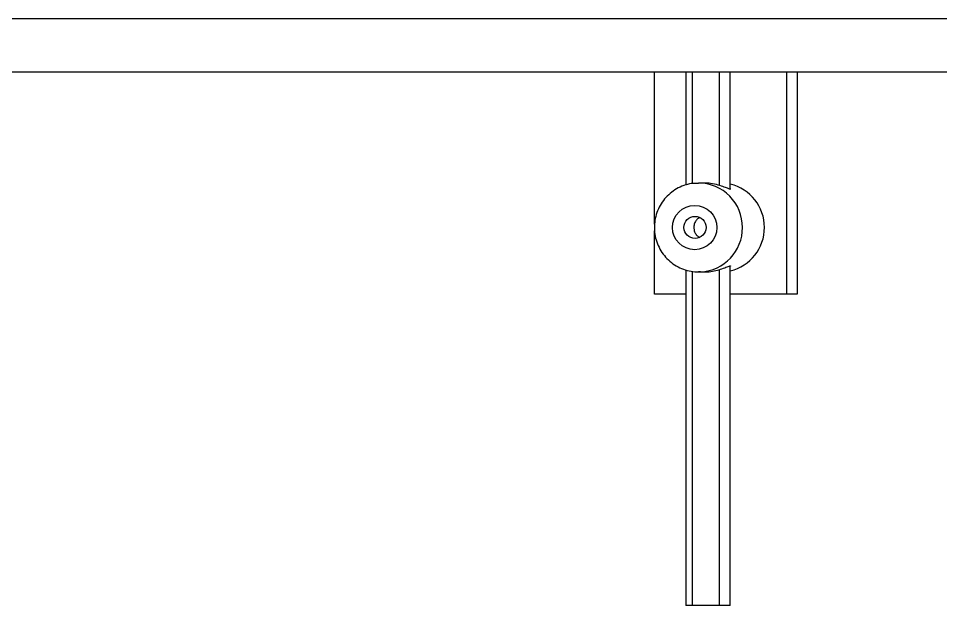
# Model space of a CAD drawing. Header units: millimetres. Extents: x 10 to 584, y 10 to 410.
# Drawn here: x 330.15 to 343.96, y 64.79 to 73.59 of the extents above; entities that cross this region are included whole.
import ezdxf

# ---------------------------------------------------------------- set-up
doc = ezdxf.new("R2010")
doc.units = ezdxf.units.MM

msp = doc.modelspace()

# ---------------------------------------------------------------- linework, layer by layer
at = {"color": 7, "linetype": 'Continuous', "lineweight": 25}
for p, q in [((291.37083, 73.59332), (360.09062, 73.59332)), ((291.37083, 72.79332), (360.09062, 72.79332)), ((339.67731, 70.50801), (339.67731, 72.79332)), ((340.14417, 72.79332), (340.14417, 71.09614)), ((340.24609, 71.11912), (340.24609, 72.79332)), ((340.64303, 72.79332), (340.64303, 71.09244)), ((340.81084, 71.03401), (340.81084, 72.79332)), ((341.65013, 72.79332), (341.65013, 69.45998)), ((341.81444, 72.79332), (341.81444, 69.45998)), ((340.28023, 71.12433), (340.3351, 71.12665)), ((340.42208, 71.12665), (340.3351, 71.12665)), ((339.67731, 69.45998), (339.67731, 70.40859)), ((340.14417, 69.82236), (340.14417, 64.79332)), ((340.24609, 64.79332), (340.24609, 69.79981)), ((340.36527, 69.79402), (340.3351, 69.79332)), ((340.3351, 69.79332), (340.42235, 69.79332)), ((340.64303, 69.82753), (340.64303, 64.79332)), ((340.81084, 64.79332), (340.81084, 69.88617)), ((340.81288, 69.88653), (340.81343, 69.88157)), ((340.14417, 69.45998), (339.67731, 69.45998)), ((341.65013, 69.45998), (340.81084, 69.45998)), ((341.81444, 69.45998), (341.65013, 69.45998)), ((340.24609, 64.79332), (340.14417, 64.79332)), ((340.64303, 64.79332), (340.24609, 64.79332)), ((340.81084, 64.79332), (340.64303, 64.79332))]:
    msp.add_line(p, q, dxfattribs=at)
for centre, radius in [((340.27715, 70.45919), 0.33198), ((340.28179, 70.46056), 0.16586)]:
    msp.add_circle(centre, radius, dxfattribs=at)
at = {"color": 59, "linetype": 'Continuous', "lineweight": 25}
for centre, radius, start, end in [((340.33075, 70.4647), 0.66197, 359.591535, 89.624166), ((340.33084, 70.45501), 0.66188, 272.981699, 0.430811)]:
    msp.add_arc(centre, radius, start, end, dxfattribs=at)
at = {"color": 7, "linetype": 'Continuous', "lineweight": 25}
for centre, start, end in [((340.65721, 70.46364), 359.684526, 76.625161), ((340.65721, 70.45633), 283.37499, 0.315324)]:
    msp.add_arc(centre, 0.66413, start, end, dxfattribs=at)
for points, knots in [([(340.27974, 71.12169), (340.26195, 71.12077), (340.20495, 71.1178), (340.1116, 71.0905), (340.0042, 71.0417), (339.90736, 70.97342), (339.82397, 70.88931), (339.75665, 70.79158), (339.70752, 70.68336), (339.67816, 70.56801), (339.66954, 70.44914), (339.68198, 70.33049), (339.71516, 70.21587), (339.76805, 70.10893), (339.83899, 70.01311), (339.9257, 69.93153), (340.0254, 69.86665), (340.13486, 69.82108), (340.2496, 69.79444), (340.32728, 69.79435), (340.36555, 69.79431)], [0, 0, 0, 0, 0.02595295, 0.08316159, 0.14035343, 0.19755089, 0.25478056, 0.312061, 0.36940464, 0.42681879, 0.48429886, 0.54183379, 0.59940184, 0.6569781, 0.71454101, 0.77206944, 0.82954264, 0.88694952, 0.94428929, 1, 1, 1, 1]), ([(340.81288, 71.03344), (340.80386, 71.03542), (340.78586, 71.03938), (340.72078, 71.06631), (340.63152, 71.09719), (340.52555, 71.1227), (340.45334, 71.12451), (340.422, 71.1253)], [0, 0, 0, 0, 0.19513367, 0.38958603, 0.60081021, 0.82672507, 1, 1, 1, 1]), ([(340.81613, 71.03681), (340.81661, 71.03632), (340.81975, 71.03301), (340.81604, 71.03324), (340.81288, 71.03344)], [0, 0, 0, 0, 0.15033602, 1, 1, 1, 1]), ([(340.34885, 70.60822), (340.33576, 70.59981), (340.30741, 70.58161), (340.27831, 70.53703), (340.26549, 70.49307), (340.26462, 70.46667), (340.2644, 70.45998)], [0, 0, 0, 0, 0.2657239, 0.57552562, 0.89256481, 1, 1, 1, 1]), ([(340.2644, 70.45998), (340.26582, 70.4425), (340.26865, 70.40759), (340.29144, 70.36107), (340.31938, 70.32683), (340.34458, 70.31574), (340.35348, 70.31182)], [0, 0, 0, 0, 0.27324129, 0.54560633, 0.83956534, 1, 1, 1, 1]), ([(340.42238, 69.79552), (340.43738, 69.79499), (340.48572, 69.79326), (340.57142, 69.80798), (340.6687, 69.8343), (340.75163, 69.86623), (340.79792, 69.88469), (340.80959, 69.88613), (340.81288, 69.88653)], [0, 0, 0, 0, 0.0849363, 0.27364536, 0.47031684, 0.68729896, 0.9119506, 1, 1, 1, 1])]:
    msp.add_open_spline(points, degree=3, knots=knots, dxfattribs=at)

doc.saveas('drawing.dxf')
